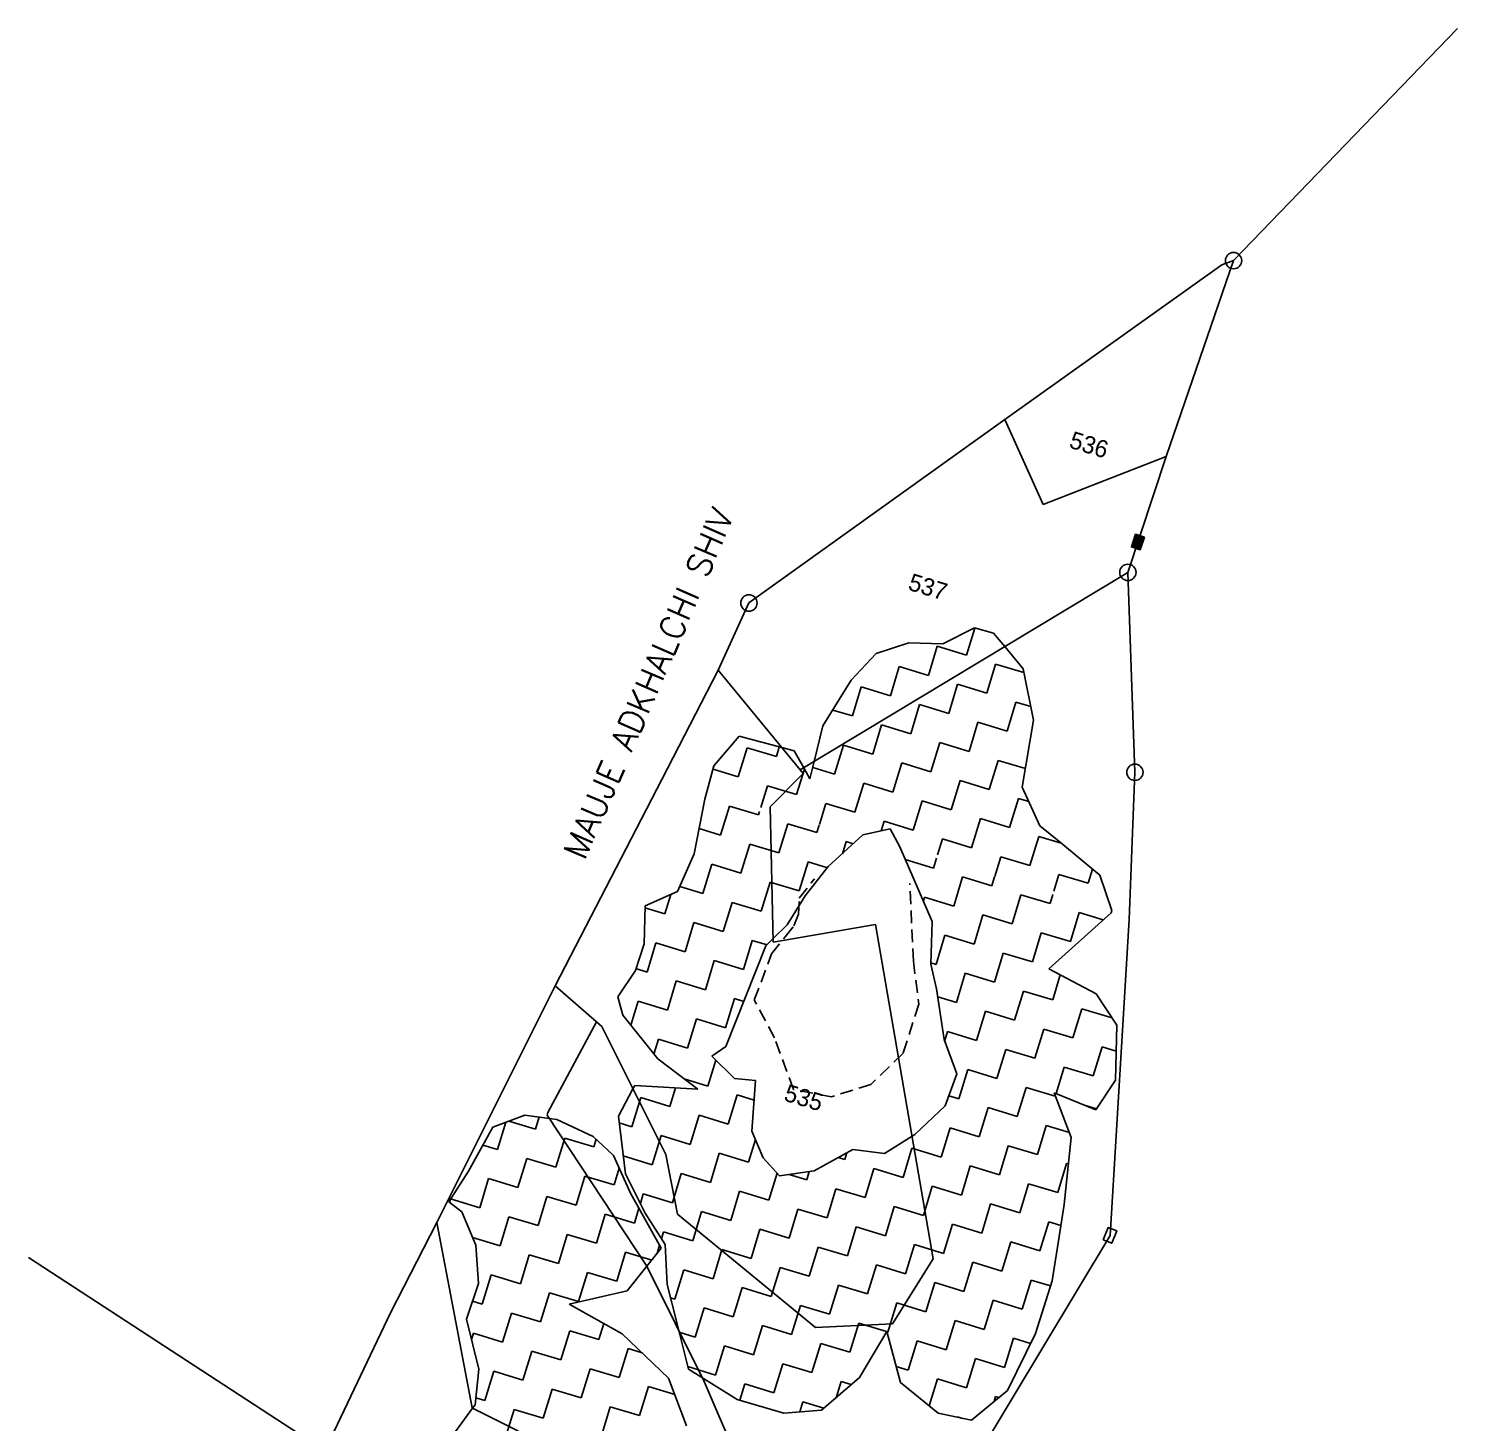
# Model space of a CAD drawing. Header units: metres. Extents: x 299351 to 301003, y 1967006 to 1969534.
# Drawn here: x 300442 to 301003, y 1968987 to 1969534 of the extents above; entities that cross this region are included whole.
import ezdxf

# ---------------------------------------------------------------- set-up
doc = ezdxf.new("R2010")
doc.units = ezdxf.units.M
doc.linetypes.add('DASHED', pattern=[0.75, 0.5, -0.25])
doc.linetypes.add('DIVIDE', pattern=[31.75, 12.7, -6.35, 0, -6.35, 0, -6.35])
for name, color, linetype in [('LINE_FOOTPATH', 1, 'DASHED'), ('POLY_HATCH', 12, 'Continuous'), ('POLY_PARCEL', 6, 'Continuous'), ('TEXT_MAPOUT', 7, 'Continuous'), ('TEXT_PARCEL', 7, 'Continuous'), ('V_BOUND_LINE', 7, 'Continuous'), ('V_DIVIDE_LINE', 7, 'DIVIDE')]:
    doc.layers.add(name, color=color, linetype=linetype)
doc.styles.get("Standard").update_dxf_attribs({"font": 'simplex.shx'})
doc.styles.add('TEXT_MAP', font='')
doc.styles.get('TEXT_MAP').set_extended_font_data('Kruti Dev 050')

msp = doc.modelspace()

# ---------------------------------------------------------------- hatches: boundary and pattern name
msp.add_hatch(color=256).paths.add_polyline_path([(300874.9, 1969330.56), (300878.34, 1969329.42), (300879.99, 1969334.4), (300876.55, 1969335.54)])

# ---------------------------------------------------------------- linework, layer by layer
for points in [[(300879.99, 1969334.4), (300878.34, 1969329.42), (300874.9, 1969330.56), (300876.55, 1969335.54)], [(300863.81, 1969058.51), (300865.79, 1969063.37), (300869.15, 1969062), (300867.17, 1969057.15)]]:
    msp.add_lwpolyline(points, close=True)
for centre in [(300914.98, 1969442.94), (300873.49, 1969320.54), (300724.7, 1969308.52), (300876.24, 1969242.05)]:
    msp.add_circle(centre, 3.21)
at = {"layer": 'LINE_FOOTPATH', "ltscale": 10}
for p, q in [((300744.5, 1969192.65), (300750.4, 1969200.29)), ((300789.29, 1969167.86), (300787.89, 1969198.38)), ((300744.12, 1969186.38), (300744.5, 1969192.65)), ((300742.33, 1969181.8), (300744.12, 1969186.38)), ((300733.6, 1969170.73), (300738.91, 1969177.5)), ((300738.91, 1969177.5), (300742.33, 1969181.8)), ((300726.83, 1969152.68), (300733.6, 1969170.73)), ((300789.29, 1969167.86), (300791.42, 1969150.96)), ((300734.74, 1969137.8), (300726.83, 1969152.68)), ((300791.42, 1969150.96), (300785.22, 1969131.79)), ((300742.26, 1969117.55), (300734.74, 1969137.8)), ((300785.22, 1969131.79), (300772.61, 1969119.54)), ((300757.15, 1969114.65), (300742.26, 1969117.55)), ((300772.61, 1969119.54), (300757.15, 1969114.65))]:
    msp.add_line(p, q, dxfattribs=at)
at = {"layer": 'POLY_HATCH'}
for p, q in [((300800.84, 1969292.47), (300813.29, 1969298.72)), ((300813.29, 1969298.72), (300820.77, 1969296.69)), ((300820.77, 1969296.69), (300825.15, 1969291.4)), ((300774.66, 1969288.67), (300787.47, 1969292.86)), ((300787.47, 1969292.86), (300800.84, 1969292.47)), ((300825.15, 1969291.4), (300832.43, 1969282.61)), ((300764.85, 1969278.18), (300774.66, 1969288.67)), ((300753.75, 1969260.24), (300764.85, 1969278.18)), ((300832.43, 1969282.61), (300836.38, 1969262.54)), ((300836.38, 1969262.54), (300832.04, 1969236.17)), ((300710.96, 1969244.59), (300720.89, 1969256.27)), ((300720.89, 1969256.27), (300737.68, 1969251.73)), ((300750.32, 1969246.28), (300753.75, 1969260.24)), ((300737.68, 1969251.73), (300742.43, 1969250.45)), ((300742.43, 1969250.45), (300746.21, 1969243.8)), ((300707.45, 1969231.45), (300710.96, 1969244.59)), ((300748.66, 1969239.49), (300750.32, 1969246.28)), ((300746.21, 1969243.8), (300748.66, 1969239.49)), ((300832.04, 1969236.17), (300838.97, 1969221.07)), ((300703.16, 1969210.04), (300707.45, 1969231.45)), ((300769.44, 1969217.48), (300755.87, 1969205.02)), ((300780.21, 1969219.84), (300769.44, 1969217.48)), ((300783.96, 1969212.82), (300780.21, 1969219.84)), ((300838.97, 1969221.07), (300847.02, 1969214.46)), ((300796.63, 1969183.43), (300783.96, 1969212.82)), ((300847.02, 1969214.46), (300862.5, 1969201.66)), ((300696.69, 1969195.27), (300703.16, 1969210.04)), ((300755.87, 1969205.02), (300746.85, 1969193.53)), ((300862.5, 1969201.66), (300867.14, 1969187.75)), ((300683.92, 1969189.6), (300696.69, 1969195.27)), ((300683.57, 1969174.76), (300683.92, 1969189.6)), ((300746.85, 1969193.53), (300739.79, 1969182.15)), ((300796.18, 1969166.71), (300796.63, 1969183.43)), ((300866.88, 1969186.9), (300842.46, 1969164.89)), ((300739.79, 1969182.15), (300734.16, 1969176.63)), ((300680.14, 1969164.28), (300683.57, 1969174.76)), ((300731.4, 1969173.92), (300715.68, 1969134.36)), ((300734.16, 1969176.63), (300731.4, 1969173.92)), ((300798.37, 1969156.98), (300796.18, 1969166.71)), ((300673.29, 1969153.87), (300680.14, 1969164.28)), ((300842.46, 1969164.89), (300861.08, 1969155.1)), ((300801.42, 1969137.18), (300798.37, 1969156.98)), ((300861.08, 1969155.1), (300869.12, 1969142.8)), ((300675.27, 1969146.65), (300673.29, 1969153.87)), ((300688.94, 1969129.51), (300675.27, 1969146.65)), ((300869.12, 1969142.8), (300868.66, 1969121.13)), ((300715.68, 1969134.36), (300710.14, 1969130.65)), ((300806.38, 1969123.66), (300801.42, 1969137.18)), ((300704.7, 1969117.6), (300688.94, 1969129.51)), ((300710.14, 1969130.65), (300718.99, 1969121.83)), ((300718.99, 1969121.83), (300727.32, 1969121.01)), ((300727.32, 1969121.01), (300725.92, 1969101.1)), ((300801.82, 1969111.08), (300806.38, 1969123.66)), ((300868.66, 1969121.13), (300860.95, 1969109.51)), ((300673.51, 1969107), (300679.18, 1969117.74)), ((300679.18, 1969117.74), (300679.87, 1969119.04)), ((300679.87, 1969119.04), (300704.7, 1969117.6)), ((300860.95, 1969109.51), (300844.59, 1969116.2)), ((300844.59, 1969116.2), (300851.29, 1969098.72)), ((300789.8, 1969099.79), (300801.82, 1969111.08)), ((300624.17, 1969102.77), (300636.77, 1969107.5)), ((300636.77, 1969107.5), (300647.31, 1969106.06)), ((300647.31, 1969106.06), (300649.35, 1969105.78)), ((300649.35, 1969105.78), (300663.62, 1969099.01)), ((300676.19, 1969084.38), (300673.51, 1969107)), ((300614.55, 1969085.51), (300624.17, 1969102.77)), ((300663.62, 1969099.01), (300671.56, 1969091.59)), ((300725.92, 1969101.1), (300730.36, 1969090.68)), ((300777.97, 1969092.37), (300788.76, 1969099.14)), ((300788.76, 1969099.14), (300789.8, 1969099.79)), ((300851.29, 1969098.72), (300848.43, 1969072.39)), ((300750.39, 1969085.57), (300765.46, 1969093.97)), ((300765.46, 1969093.97), (300777.97, 1969092.37)), ((300671.56, 1969091.59), (300678.21, 1969076.8)), ((300730.36, 1969090.68), (300736.78, 1969083.58)), ((300606.85, 1969073.47), (300614.55, 1969085.51)), ((300684.02, 1969069.01), (300676.19, 1969084.38)), ((300736.78, 1969083.58), (300750.39, 1969085.57)), ((300678.21, 1969076.8), (300690.24, 1969055.2)), ((300611.95, 1969069.5), (300606.85, 1969073.47)), ((300848.43, 1969072.39), (300846.29, 1969058.1)), ((300617.49, 1969056.34), (300611.95, 1969069.5)), ((300691.78, 1969056.6), (300684.02, 1969069.01)), ((300618.57, 1969041.31), (300617.49, 1969056.34)), ((300690.24, 1969055.2), (300684.64, 1969048.16)), ((300692.64, 1969040.9), (300691.78, 1969056.6)), ((300846.29, 1969058.1), (300843.74, 1969042.46)), ((300684.64, 1969048.16), (300676.89, 1969038.43)), ((300843.74, 1969042.46), (300837.17, 1969021.67)), ((300613.85, 1969027.4), (300618.57, 1969041.31)), ((300676.89, 1969038.43), (300654.12, 1969033.24)), ((300696.35, 1969026.08), (300692.64, 1969040.9)), ((300654.12, 1969033.24), (300674.99, 1969021.56)), ((300618.69, 1969007.67), (300613.85, 1969027.4)), ((300700.95, 1969007.74), (300696.35, 1969026.08)), ((300674.99, 1969021.56), (300693.17, 1969004.23)), ((300778.8, 1969022.52), (300768.14, 1969004.45)), ((300784.23, 1969002.49), (300778.8, 1969022.52)), ((300837.17, 1969021.67), (300826.18, 1968999.28)), ((300617.2, 1968993.75), (300618.69, 1969007.67)), ((300693.17, 1969004.23), (300700.23, 1968985.44)), ((300705.77, 1969004.73), (300700.95, 1969007.74)), ((300720.12, 1968995.78), (300705.77, 1969004.73)), ((300768.14, 1969004.45), (300753.19, 1968991.6)), ((300798.95, 1968990.42), (300784.23, 1969002.49)), ((300826.18, 1968999.28), (300812.09, 1968987.64)), ((300605.3, 1968977.5), (300616.23, 1968992.43)), ((300616.23, 1968992.43), (300617.2, 1968993.75)), ((300738.38, 1968990.47), (300720.12, 1968995.78)), ((300753.19, 1968991.6), (300738.38, 1968990.47)), ((300812.09, 1968987.64), (300798.95, 1968990.42))]:
    msp.add_line(p, q, dxfattribs=at)
at = {"layer": 'POLY_HATCH', "linetype": 'Continuous'}
for p, q in [((300810.12, 1969288.04), (300813.37, 1969298.7)), ((300795.2, 1969280.08), (300798.68, 1969291.53)), ((300798.68, 1969291.53), (300810.12, 1969288.04)), ((300780.27, 1969272.12), (300783.75, 1969283.56)), ((300783.75, 1969283.56), (300795.2, 1969280.08)), ((300818.09, 1969273.12), (300821.57, 1969284.56)), ((300821.57, 1969284.56), (300832.71, 1969281.17)), ((300765.34, 1969264.16), (300768.82, 1969275.6)), ((300768.82, 1969275.6), (300780.27, 1969272.12)), ((300803.16, 1969265.15), (300806.64, 1969276.6)), ((300806.64, 1969276.6), (300818.09, 1969273.12)), ((300788.23, 1969257.19), (300791.71, 1969268.64)), ((300791.71, 1969268.64), (300803.16, 1969265.15)), ((300826.05, 1969258.19), (300829.53, 1969269.63)), ((300829.53, 1969269.63), (300835.33, 1969267.87)), ((300757.62, 1969266.51), (300765.34, 1969264.16)), ((300811.12, 1969250.22), (300814.6, 1969261.67)), ((300814.6, 1969261.67), (300826.05, 1969258.19)), ((300773.3, 1969249.23), (300776.78, 1969260.67)), ((300776.78, 1969260.67), (300788.23, 1969257.19)), ((300720.55, 1969240.27), (300724.04, 1969251.71)), ((300724.04, 1969251.71), (300735.48, 1969248.23)), ((300735.48, 1969248.23), (300736.63, 1969252.02)), ((300758.37, 1969241.27), (300761.86, 1969252.71)), ((300761.86, 1969252.71), (300773.3, 1969249.23)), ((300796.19, 1969242.26), (300799.68, 1969253.71)), ((300799.68, 1969253.71), (300811.12, 1969250.22)), ((300781.26, 1969234.3), (300784.75, 1969245.75)), ((300784.75, 1969245.75), (300796.19, 1969242.26)), ((300819.08, 1969235.3), (300822.57, 1969246.74)), ((300822.57, 1969246.74), (300833.24, 1969243.49)), ((300710.61, 1969243.29), (300720.55, 1969240.27)), ((300743.44, 1969233.3), (300746.49, 1969243.31)), ((300749.74, 1969243.89), (300758.37, 1969241.27)), ((300804.15, 1969227.33), (300807.64, 1969238.78)), ((300807.64, 1969238.78), (300819.08, 1969235.3)), ((300729.38, 1969228.18), (300732, 1969236.79)), ((300732, 1969236.79), (300743.44, 1969233.3)), ((300766.34, 1969226.34), (300769.82, 1969237.78)), ((300769.82, 1969237.78), (300781.26, 1969234.3)), ((300713.59, 1969217.38), (300717.07, 1969228.82)), ((300717.07, 1969228.82), (300728.52, 1969225.34)), ((300752.37, 1969221.55), (300754.89, 1969229.82)), ((300754.89, 1969229.82), (300766.34, 1969226.34)), ((300789.23, 1969219.37), (300792.71, 1969230.82)), ((300792.71, 1969230.82), (300804.15, 1969227.33)), ((300827.05, 1969220.37), (300830.53, 1969231.81)), ((300830.53, 1969231.81), (300834.61, 1969230.57)), ((300728.52, 1969225.34), (300728.9, 1969226.61)), ((300736.48, 1969210.41), (300739.96, 1969221.86)), ((300739.96, 1969221.86), (300751.41, 1969218.37)), ((300776.63, 1969219.06), (300777.78, 1969222.85)), ((300777.78, 1969222.85), (300789.23, 1969219.37)), ((300812.12, 1969212.41), (300815.6, 1969223.85)), ((300815.6, 1969223.85), (300827.05, 1969220.37)), ((300705.15, 1969219.95), (300713.59, 1969217.38)), ((300751.41, 1969218.37), (300752.31, 1969221.34)), ((300835.01, 1969205.44), (300838.49, 1969216.88)), ((300838.49, 1969216.88), (300847.34, 1969214.19)), ((300721.55, 1969202.45), (300725.03, 1969213.9)), ((300725.03, 1969213.9), (300736.48, 1969210.41)), ((300761.39, 1969210.1), (300762.85, 1969214.89)), ((300762.85, 1969214.89), (300765.68, 1969214.03)), ((300798.78, 1969209.68), (300800.67, 1969215.89)), ((300800.67, 1969215.89), (300812.12, 1969212.41)), ((300706.62, 1969194.49), (300710.1, 1969205.93)), ((300710.1, 1969205.93), (300721.55, 1969202.45)), ((300744.44, 1969195.48), (300747.92, 1969206.93)), ((300747.92, 1969206.93), (300755.54, 1969204.61)), ((300786.12, 1969207.81), (300797.19, 1969204.44)), ((300797.19, 1969204.44), (300798.37, 1969208.31)), ((300821.21, 1969201.18), (300823.56, 1969208.92)), ((300823.56, 1969208.92), (300835.01, 1969205.44)), ((300805.15, 1969189.51), (300808.63, 1969200.96)), ((300808.63, 1969200.96), (300820.08, 1969197.48)), ((300820.08, 1969197.48), (300821.17, 1969201.05)), ((300844.46, 1969195.41), (300846.45, 1969201.96)), ((300846.45, 1969201.96), (300857.9, 1969198.47)), ((300857.9, 1969198.47), (300859.6, 1969204.06)), ((300691.69, 1969186.53), (300693.99, 1969194.07)), ((300697.55, 1969197.25), (300706.62, 1969194.49)), ((300729.51, 1969187.52), (300733, 1969198.97)), ((300733, 1969198.97), (300744.44, 1969195.48)), ((300828.04, 1969182.55), (300831.53, 1969193.99)), ((300831.53, 1969193.99), (300842.97, 1969190.51)), ((300842.97, 1969190.51), (300844.04, 1969194.04)), ((300683.9, 1969188.9), (300691.69, 1969186.53)), ((300714.58, 1969179.56), (300718.07, 1969191)), ((300718.07, 1969191), (300729.51, 1969187.52)), ((300793.21, 1969191.37), (300793.71, 1969193)), ((300793.71, 1969193), (300805.15, 1969189.51)), ((300699.66, 1969171.6), (300703.14, 1969183.04)), ((300703.14, 1969183.04), (300714.58, 1969179.56)), ((300740.95, 1969184.02), (300740.96, 1969184.04)), ((300740.96, 1969184.04), (300740.96, 1969184.04)), ((300813.11, 1969174.59), (300816.6, 1969186.03)), ((300816.6, 1969186.03), (300828.04, 1969182.55)), ((300850.93, 1969175.58), (300854.42, 1969187.03)), ((300854.42, 1969187.03), (300863.84, 1969184.16)), ((300866.88, 1969186.9), (300867.14, 1969187.75)), ((300798.19, 1969166.62), (300801.67, 1969178.07)), ((300801.67, 1969178.07), (300813.11, 1969174.59)), ((300836, 1969167.62), (300839.49, 1969179.07)), ((300839.49, 1969179.07), (300850.93, 1969175.58)), ((300684.73, 1969163.63), (300688.21, 1969175.08)), ((300688.21, 1969175.08), (300699.66, 1969171.6)), ((300722.55, 1969164.63), (300726.03, 1969176.08)), ((300726.03, 1969176.08), (300731.81, 1969174.32)), ((300707.62, 1969156.67), (300711.1, 1969168.11)), ((300711.1, 1969168.11), (300722.55, 1969164.63)), ((300796.19, 1969167.23), (300798.19, 1969166.62)), ((300821.08, 1969159.66), (300824.56, 1969171.1)), ((300824.56, 1969171.1), (300836, 1969167.62)), ((300680.36, 1969164.96), (300684.73, 1969163.63)), ((300692.69, 1969148.71), (300696.17, 1969160.15)), ((300696.17, 1969160.15), (300707.62, 1969156.67)), ((300806.15, 1969151.7), (300809.63, 1969163.14)), ((300809.63, 1969163.14), (300821.08, 1969159.66)), ((300843.97, 1969152.69), (300846.96, 1969162.53)), ((300829.04, 1969144.73), (300832.52, 1969156.17)), ((300832.52, 1969156.17), (300843.97, 1969152.69)), ((300678.37, 1969142.76), (300681.24, 1969152.19)), ((300681.24, 1969152.19), (300692.69, 1969148.71)), ((300715.58, 1969141.74), (300719.06, 1969153.19)), ((300719.06, 1969153.19), (300722.72, 1969152.07)), ((300798.84, 1969153.92), (300806.15, 1969151.7)), ((300851.93, 1969137.76), (300855.41, 1969149.21)), ((300855.41, 1969149.21), (300866.86, 1969145.73)), ((300700.65, 1969133.78), (300704.14, 1969145.22)), ((300704.14, 1969145.22), (300715.58, 1969141.74)), ((300814.11, 1969136.77), (300817.59, 1969148.21)), ((300817.59, 1969148.21), (300829.04, 1969144.73)), ((300866.86, 1969145.73), (300866.97, 1969146.09)), ((300801.59, 1969136.72), (300802.66, 1969140.25)), ((300802.66, 1969140.25), (300814.11, 1969136.77)), ((300837, 1969129.8), (300840.48, 1969141.25)), ((300840.48, 1969141.25), (300851.93, 1969137.76)), ((300687.43, 1969131.41), (300689.21, 1969137.26)), ((300689.21, 1969137.26), (300700.65, 1969133.78)), ((300822.07, 1969121.84), (300825.56, 1969133.28)), ((300825.56, 1969133.28), (300837, 1969129.8)), ((300859.89, 1969122.83), (300863.38, 1969134.28)), ((300863.38, 1969134.28), (300868.9, 1969132.6)), ((300708.61, 1969118.85), (300711.73, 1969129.07)), ((300699.3, 1969121.68), (300708.61, 1969118.85)), ((300807.14, 1969113.88), (300810.63, 1969125.32)), ((300810.63, 1969125.32), (300822.07, 1969121.84)), ((300845.28, 1969115.92), (300848.45, 1969126.32)), ((300848.45, 1969126.32), (300859.89, 1969122.83)), ((300693.69, 1969110.89), (300695.89, 1969118.11)), ((300716.58, 1969103.92), (300720.06, 1969115.37)), ((300720.06, 1969115.37), (300726.78, 1969113.32)), ((300830.04, 1969106.91), (300833.52, 1969118.36)), ((300833.52, 1969118.36), (300844.96, 1969114.87)), ((300678.76, 1969102.92), (300682.24, 1969114.37)), ((300682.24, 1969114.37), (300693.69, 1969110.89)), ((300803.26, 1969115.06), (300807.14, 1969113.88)), ((300815.11, 1969098.95), (300818.59, 1969110.39)), ((300818.59, 1969110.39), (300830.04, 1969106.91)), ((300844.96, 1969114.87), (300845.02, 1969115.07)), ((300856.4, 1969111.37), (300856.41, 1969111.39)), ((300856.41, 1969111.39), (300861.23, 1969109.92)), ((300626.01, 1969093.96), (300629.27, 1969104.69)), ((300630.44, 1969105.12), (300640.94, 1969101.93)), ((300640.94, 1969101.93), (300642.4, 1969106.73)), ((300673.81, 1969104.43), (300678.76, 1969102.92)), ((300701.65, 1969095.96), (300705.13, 1969107.4)), ((300705.13, 1969107.4), (300716.58, 1969103.92)), ((300648.9, 1969087), (300652.38, 1969098.44)), ((300652.38, 1969098.44), (300663.83, 1969094.96)), ((300686.72, 1969088), (300690.2, 1969099.44)), ((300690.2, 1969099.44), (300701.65, 1969095.96)), ((300800.18, 1969090.98), (300803.66, 1969102.43)), ((300803.66, 1969102.43), (300815.11, 1969098.95)), ((300838, 1969091.98), (300841.48, 1969103.43)), ((300841.48, 1969103.43), (300850.55, 1969100.67)), ((300620.24, 1969095.72), (300626.01, 1969093.96)), ((300663.83, 1969094.96), (300664.74, 1969097.96)), ((300724.54, 1969088.99), (300727.27, 1969097.95)), ((300762.36, 1969089.99), (300763.18, 1969092.7)), ((300785.25, 1969083.02), (300788.73, 1969094.47)), ((300788.73, 1969094.47), (300800.18, 1969090.98)), ((300823.07, 1969084.02), (300826.55, 1969095.46)), ((300826.55, 1969095.46), (300838, 1969091.98)), ((300633.97, 1969079.04), (300637.46, 1969090.48)), ((300637.46, 1969090.48), (300648.9, 1969087)), ((300675.35, 1969091.46), (300686.72, 1969088)), ((300709.61, 1969081.03), (300713.09, 1969092.47)), ((300713.09, 1969092.47), (300724.54, 1969088.99)), ((300759.74, 1969090.78), (300762.36, 1969089.99)), ((300808.14, 1969076.06), (300811.62, 1969087.5)), ((300811.62, 1969087.5), (300823.07, 1969084.02)), ((300845.96, 1969077.05), (300849.44, 1969088.5)), ((300849.44, 1969088.5), (300850.16, 1969088.28)), ((300619.04, 1969071.07), (300622.53, 1969082.52)), ((300622.53, 1969082.52), (300633.97, 1969079.04)), ((300656.86, 1969072.07), (300660.35, 1969083.52)), ((300660.35, 1969083.52), (300671.79, 1969080.03)), ((300671.79, 1969080.03), (300673.79, 1969086.61)), ((300694.68, 1969073.07), (300698.17, 1969084.51)), ((300698.17, 1969084.51), (300709.61, 1969081.03)), ((300732.5, 1969074.06), (300735.75, 1969084.73)), ((300740.52, 1969084.13), (300747.43, 1969082.03)), ((300747.43, 1969082.03), (300748.42, 1969085.28)), ((300770.32, 1969075.06), (300773.8, 1969086.51)), ((300773.8, 1969086.51), (300785.25, 1969083.02)), ((300682.09, 1969072.79), (300683.24, 1969076.55)), ((300683.24, 1969076.55), (300694.68, 1969073.07)), ((300717.57, 1969066.1), (300721.06, 1969077.55)), ((300721.06, 1969077.55), (300732.5, 1969074.06)), ((300755.39, 1969067.1), (300758.88, 1969078.54)), ((300758.88, 1969078.54), (300770.32, 1969075.06)), ((300793.21, 1969068.09), (300796.7, 1969079.54)), ((300796.7, 1969079.54), (300808.14, 1969076.06)), ((300831.03, 1969069.09), (300834.51, 1969080.54)), ((300834.51, 1969080.54), (300845.96, 1969077.05)), ((300607.19, 1969073.21), (300607.6, 1969074.56)), ((300607.6, 1969074.56), (300619.04, 1969071.07)), ((300641.93, 1969064.11), (300645.42, 1969075.55)), ((300645.42, 1969075.55), (300656.86, 1969072.07)), ((300679.75, 1969065.1), (300681.51, 1969070.88)), ((300740.46, 1969059.14), (300743.95, 1969070.58)), ((300743.95, 1969070.58), (300755.39, 1969067.1)), ((300778.28, 1969060.13), (300781.77, 1969071.58)), ((300781.77, 1969071.58), (300793.21, 1969068.09)), ((300816.1, 1969061.13), (300819.59, 1969072.57)), ((300819.59, 1969072.57), (300831.03, 1969069.09)), ((300627.01, 1969056.15), (300630.49, 1969067.59)), ((300630.49, 1969067.59), (300641.93, 1969064.11)), ((300664.83, 1969057.14), (300668.31, 1969068.59)), ((300668.31, 1969068.59), (300679.75, 1969065.1)), ((300702.65, 1969058.14), (300706.13, 1969069.58)), ((300706.13, 1969069.58), (300717.57, 1969066.1)), ((300838.99, 1969054.16), (300842.48, 1969065.61)), ((300842.48, 1969065.61), (300847.2, 1969064.17)), ((300616.18, 1969059.44), (300627.01, 1969056.15)), ((300649.9, 1969049.18), (300653.38, 1969060.63)), ((300653.38, 1969060.63), (300664.83, 1969057.14)), ((300690.36, 1969058.87), (300691.2, 1969061.62)), ((300691.2, 1969061.62), (300702.65, 1969058.14)), ((300725.54, 1969051.17), (300729.02, 1969062.62)), ((300729.02, 1969062.62), (300740.46, 1969059.14)), ((300763.36, 1969052.17), (300766.84, 1969063.61)), ((300766.84, 1969063.61), (300778.28, 1969060.13)), ((300801.17, 1969053.17), (300804.66, 1969064.61)), ((300804.66, 1969064.61), (300816.1, 1969061.13)), ((300672.79, 1969042.21), (300676.27, 1969053.66)), ((300676.27, 1969053.66), (300686.53, 1969050.54)), ((300688.63, 1969053.18), (300689.6, 1969056.36)), ((300710.61, 1969043.21), (300714.09, 1969054.66)), ((300714.09, 1969054.66), (300725.54, 1969051.17)), ((300748.43, 1969044.21), (300751.91, 1969055.65)), ((300751.91, 1969055.65), (300763.36, 1969052.17)), ((300786.25, 1969045.2), (300789.73, 1969056.65)), ((300789.73, 1969056.65), (300801.17, 1969053.17)), ((300824.07, 1969046.2), (300827.55, 1969057.65)), ((300827.55, 1969057.65), (300838.99, 1969054.16)), ((300634.97, 1969041.22), (300638.45, 1969052.66)), ((300638.45, 1969052.66), (300649.9, 1969049.18)), ((300771.32, 1969037.24), (300774.8, 1969048.69)), ((300774.8, 1969048.69), (300786.25, 1969045.2)), ((300809.14, 1969038.24), (300812.62, 1969049.68)), ((300812.62, 1969049.68), (300824.07, 1969046.2)), ((300620.04, 1969033.25), (300623.52, 1969044.7)), ((300623.52, 1969044.7), (300634.97, 1969041.22)), ((300657.86, 1969034.25), (300661.34, 1969045.7)), ((300661.34, 1969045.7), (300672.79, 1969042.21)), ((300695.68, 1969035.25), (300699.16, 1969046.69)), ((300699.16, 1969046.69), (300710.61, 1969043.21)), ((300733.5, 1969036.24), (300736.98, 1969047.69)), ((300736.98, 1969047.69), (300748.43, 1969044.21)), ((300832.03, 1969031.27), (300835.51, 1969042.72)), ((300835.51, 1969042.72), (300843.09, 1969040.41)), ((300642.93, 1969026.29), (300646.41, 1969037.73)), ((300646.41, 1969037.73), (300657.86, 1969034.25)), ((300718.57, 1969028.28), (300722.05, 1969039.73)), ((300722.05, 1969039.73), (300733.5, 1969036.24)), ((300756.39, 1969029.28), (300759.87, 1969040.72)), ((300759.87, 1969040.72), (300771.32, 1969037.24)), ((300794.21, 1969030.27), (300797.69, 1969041.72)), ((300797.69, 1969041.72), (300809.14, 1969038.24)), ((300616.23, 1969034.41), (300620.04, 1969033.25)), ((300693.92, 1969035.78), (300695.68, 1969035.25)), ((300703.64, 1969020.32), (300707.12, 1969031.76)), ((300707.12, 1969031.76), (300718.57, 1969028.28)), ((300741.46, 1969021.32), (300744.94, 1969032.76)), ((300744.94, 1969032.76), (300756.39, 1969029.28)), ((300779.28, 1969022.31), (300782.76, 1969033.76)), ((300782.76, 1969033.76), (300794.21, 1969030.27)), ((300817.1, 1969023.31), (300820.58, 1969034.75)), ((300820.58, 1969034.75), (300832.03, 1969031.27)), ((300628, 1969018.33), (300631.49, 1969029.77)), ((300631.49, 1969029.77), (300642.93, 1969026.29)), ((300665.82, 1969019.32), (300667.74, 1969025.62)), ((300764.35, 1969014.35), (300767.83, 1969025.8)), ((300767.83, 1969025.8), (300778.76, 1969022.47)), ((300802.17, 1969015.35), (300805.65, 1969026.79)), ((300805.65, 1969026.79), (300817.1, 1969023.31)), ((300615.82, 1969019.38), (300616.56, 1969021.81)), ((300616.56, 1969021.81), (300628, 1969018.33)), ((300650.89, 1969011.36), (300654.38, 1969022.81)), ((300654.38, 1969022.81), (300665.82, 1969019.32)), ((300697.31, 1969022.24), (300703.64, 1969020.32)), ((300726.53, 1969013.35), (300730.02, 1969024.8)), ((300730.02, 1969024.8), (300741.46, 1969021.32)), ((300778.82, 1969022.45), (300779.28, 1969022.31)), ((300825.06, 1969008.38), (300828.55, 1969019.83)), ((300828.55, 1969019.83), (300835.26, 1969017.78)), ((300635.97, 1969003.4), (300639.45, 1969014.84)), ((300639.45, 1969014.84), (300650.89, 1969011.36)), ((300673.78, 1969004.39), (300677.27, 1969015.84)), ((300677.27, 1969015.84), (300682.74, 1969014.18)), ((300711.6, 1969005.39), (300715.09, 1969016.84)), ((300715.09, 1969016.84), (300726.53, 1969013.35)), ((300749.42, 1969006.39), (300752.91, 1969017.83)), ((300752.91, 1969017.83), (300764.35, 1969014.35)), ((300787.24, 1969007.38), (300790.73, 1969018.83)), ((300790.73, 1969018.83), (300802.17, 1969015.35)), ((300700.71, 1969008.71), (300711.6, 1969005.39)), ((300734.5, 1968998.42), (300737.98, 1969009.87)), ((300737.98, 1969009.87), (300749.42, 1969006.39)), ((300782.51, 1969008.82), (300787.24, 1969007.38)), ((300810.13, 1969000.42), (300813.62, 1969011.86)), ((300813.62, 1969011.86), (300825.06, 1969008.38)), ((300621.04, 1968995.44), (300624.52, 1969006.88)), ((300624.52, 1969006.88), (300635.97, 1969003.4)), ((300658.86, 1968996.43), (300662.34, 1969007.88)), ((300662.34, 1969007.88), (300673.78, 1969004.39)), ((300795.46, 1968993.28), (300798.69, 1969003.9)), ((300798.69, 1969003.9), (300810.13, 1969000.42)), ((300643.93, 1968988.47), (300647.41, 1968999.91)), ((300647.41, 1968999.91), (300658.86, 1968996.43)), ((300681.75, 1968989.47), (300685.23, 1969000.91)), ((300685.23, 1969000.91), (300695.6, 1968997.75)), ((300721.1, 1968995.5), (300723.05, 1969001.91)), ((300723.05, 1969001.91), (300734.5, 1968998.42)), ((300758.93, 1968996.53), (300760.87, 1969002.9)), ((300760.87, 1969002.9), (300764.92, 1969001.67)), ((300617.49, 1968996.51), (300621.04, 1968995.44)), ((300629, 1968980.51), (300632.48, 1968991.95)), ((300632.48, 1968991.95), (300643.93, 1968988.47)), ((300666.82, 1968981.5), (300670.3, 1968992.95)), ((300670.3, 1968992.95), (300681.75, 1968989.47)), ((300744.73, 1968990.95), (300745.94, 1968994.94)), ((300745.94, 1968994.94), (300754.17, 1968992.44)), ((300820.99, 1968994.99), (300821.58, 1968996.93)), ((300821.58, 1968996.93), (300822.87, 1968996.54)), ((300806.6, 1968988.8), (300806.65, 1968988.97)), ((300806.65, 1968988.97), (300808.59, 1968988.38))]:
    msp.add_line(p, q, dxfattribs=at)
at = {"layer": 'POLY_PARCEL'}
for p, q in [((300825.24, 1969380.61), (300840.29, 1969347.21)), ((300840.29, 1969347.21), (300888.56, 1969366.04)), ((300744.86, 1969242.99), (300873.49, 1969320.54)), ((300744.86, 1969242.99), (300712.65, 1969282.19)), ((300733.08, 1969228.51), (300746.02, 1969241.58)), ((300746.02, 1969241.58), (300744.86, 1969242.99)), ((300734.19, 1969175.42), (300733.08, 1969228.51)), ((300774.37, 1969182.31), (300734.19, 1969175.42)), ((300774.37, 1969182.31), (300797.1, 1969051)), ((300648.67, 1969158.17), (300664.86, 1969144.14)), ((300664.86, 1969144.14), (300645.75, 1969108.47)), ((300666.96, 1969142.25), (300664.86, 1969144.14)), ((300692.03, 1969091.98), (300666.96, 1969142.25)), ((300645.75, 1969108.47), (300645.44, 1969107.43)), ((300645.44, 1969107.43), (300684.64, 1969048.16)), ((300696.72, 1969068.6), (300692.03, 1969091.98)), ((300602.15, 1969065.24), (300616.07, 1968992.51)), ((300750.84, 1969024.06), (300696.72, 1969068.6)), ((300684.64, 1969048.16), (300707.15, 1969002.85)), ((300797.1, 1969051), (300781.12, 1969025.47)), ((300781.12, 1969025.47), (300750.84, 1969024.06)), ((300707.15, 1969002.85), (300733.04, 1968942.93)), ((300616.07, 1968992.51), (300616.23, 1968992.43)), ((300616.23, 1968992.43), (300651.69, 1968974.62))]:
    msp.add_line(p, q, dxfattribs=at)
at = {"layer": 'V_BOUND_LINE'}
for p, q in [((300910.39, 1969441.25), (300825.24, 1969380.61)), ((300888.56, 1969366.04), (300914.98, 1969442.94)), ((300914.98, 1969442.94), (300910.39, 1969441.25)), ((300825.24, 1969380.61), (300724.7, 1969308.52)), ((300873.49, 1969320.54), (300888.56, 1969366.04)), ((300873.49, 1969320.54), (300876.24, 1969242.05)), ((300724.7, 1969308.52), (300712.65, 1969282.19)), ((300712.65, 1969282.19), (300690.47, 1969239.24)), ((300648.67, 1969158.17), (300690.47, 1969239.24)), ((300876.24, 1969242.05), (300874, 1969184.23)), ((300866.48, 1969060.26), (300874, 1969184.23)), ((300602.15, 1969065.24), (300648.67, 1969158.17)), ((300584, 1969029.89), (300602.15, 1969065.24)), ((300772, 1968902.89), (300866.48, 1969060.26)), ((300559.25, 1968977.83), (300584, 1969029.89))]:
    msp.add_line(p, q, dxfattribs=at)
at = {"layer": 'V_DIVIDE_LINE', "ltscale": 10}
for p, q in [((300914.98, 1969442.94), (301002.88, 1969534.04)), ((300441.89, 1969051.52), (300557.39, 1968976.19))]:
    msp.add_line(p, q, dxfattribs=at)

# ---------------------------------------------------------------- texts
at = {"layer": 'TEXT_MAPOUT', "ltscale": 10}
msp.add_text('MAUJE ADKHALCHI SHIV', height=9.4202, rotation=66.5474, dxfattribs=at).set_placement((300660.13, 1969207.1))
at = {"layer": 'TEXT_PARCEL', "style": 'TEXT_MAP'}
for s, p in [('536', (300850.06, 1969369.6)), ('537', (300786.82, 1969313.81)), ('535', (300738.06, 1969113.28))]:
    msp.add_text(s, height=6.783, rotation=343.0744, dxfattribs=at).set_placement(p)

doc.saveas('drawing.dxf')
